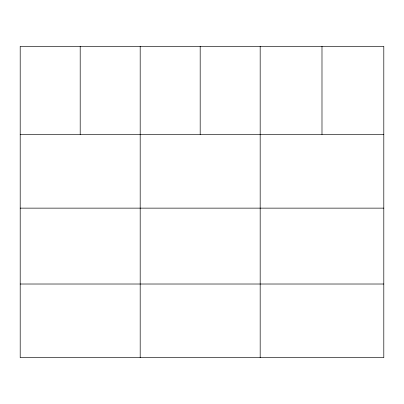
<?xml version="1.0" encoding="UTF-8"?>
<svg xmlns="http://www.w3.org/2000/svg" width="404" height="404" viewBox="0 0 404 404"><rect width="100%" height="100%" fill="white"/><g stroke="black" fill="none" stroke-linecap="round" stroke-linejoin="round"><path stroke-width="0.61" d="M383.8 208.136L383.8 46.334L20.2 46.334L20.2 357.666L383.8 357.666L383.8 208.136L20.2 208.136M20.2 134.487L383.8 134.487M20.2 284.017L383.8 284.017M321.988 46.334L321.988 134.487M260.176 46.334L260.176 357.666M200.182 46.334L200.182 134.487M140.188 46.334L140.188 357.666M80.194 46.334L80.194 134.487"/></g></svg>
